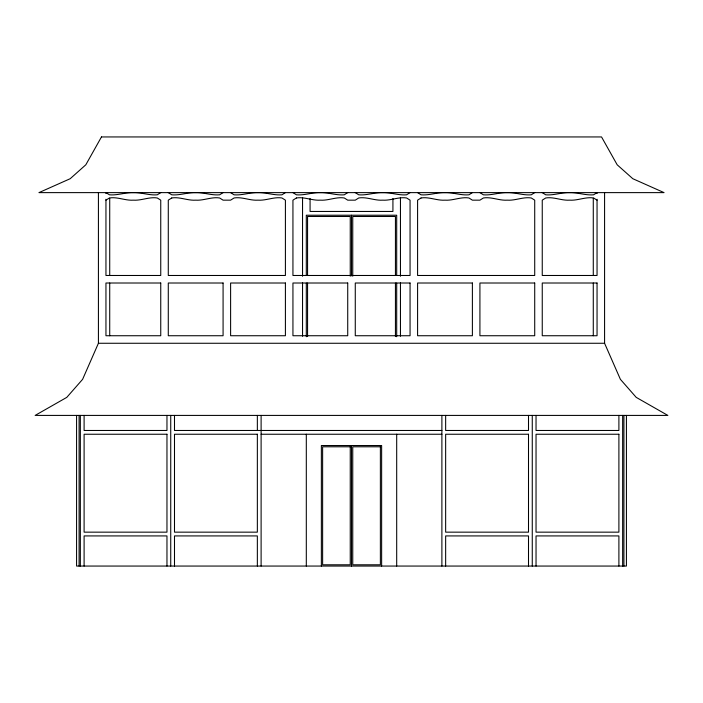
<?xml version="1.0" encoding="UTF-8"?>
<svg xmlns="http://www.w3.org/2000/svg" width="703" height="703" viewBox="0 0 703 703"><rect width="100%" height="100%" fill="white"/><g stroke="black" fill="none" stroke-linecap="round" stroke-linejoin="round"><path stroke-width="1.05" d="M98.42 192.622L98.42 343.266L82.603 379.339L66.785 397.371L35.15 415.411L667.85 415.411L636.215 397.371L620.398 379.339L604.58 343.266L604.58 192.622M105.951 200.162L109.413 197.974C117.559 196.682 125.178 200.724 133.35 200.162C141.523 200.724 149.141 196.682 157.287 197.974L160.75 200.162L160.75 275.479L105.951 275.479L105.951 199.265M160.75 192.622L157.287 194.81C149.159 195.522 141.461 192.367 133.35 192.622C125.239 192.367 117.542 195.522 109.413 194.81L105.951 192.622L105.951 193.518M223.079 192.622L219.617 194.81C211.489 195.522 203.791 192.367 195.68 192.622C187.569 192.367 179.863 195.522 171.734 194.81L168.281 192.622M285.409 192.622L281.947 194.81C273.819 195.522 266.121 192.367 258.01 192.622C249.899 192.367 242.192 195.522 234.064 194.81L230.61 192.622M347.73 192.622L344.277 194.81C336.148 195.522 328.45 192.367 320.34 192.622C312.229 192.367 304.522 195.522 296.394 194.81L292.94 192.622M410.06 192.622L406.606 194.81C398.478 195.522 390.771 192.367 382.66 192.622C374.55 192.367 366.852 195.522 358.723 194.81L355.27 192.622M472.39 192.622L468.936 194.81C460.808 195.522 453.101 192.367 444.99 192.622C436.879 192.367 429.181 195.522 421.053 194.81L417.591 192.622M534.719 192.622L531.266 194.81C523.137 195.522 515.431 192.367 507.32 192.622C499.209 192.367 491.511 195.522 483.383 194.81L479.921 192.622M98.42 343.266L604.58 343.266M441.888 430.473L174.493 430.473L174.493 415.411M261.112 434.243L441.888 434.243M597.049 200.162L593.587 197.974C585.441 196.682 577.822 200.724 569.65 200.162C561.477 200.724 553.859 196.682 545.713 197.974L542.25 200.162L542.25 275.479L597.049 275.479L597.049 199.265M542.25 192.622L545.713 194.81C553.841 195.522 561.539 192.367 569.65 192.622C577.761 192.367 585.458 195.522 593.587 194.81L597.049 192.622L597.049 193.518M626.426 415.411L626.426 566.056L76.574 566.056L76.574 415.411M623.913 415.411L623.913 566.056M622.656 415.411L622.656 566.056M618.895 415.411L618.895 430.473L536.038 430.473L536.038 415.411M618.895 566.056L618.895 535.923L536.038 535.923L536.038 566.056M593.279 198.272L593.279 275.479M593.279 283.01L593.279 335.735M532.268 415.411L532.268 566.056M528.507 415.411L528.507 430.473L445.649 430.473L445.649 415.411M528.507 566.056L528.507 535.923L445.649 535.923L445.649 566.056M441.888 415.411L441.888 566.056M400.455 197.438L400.455 276.27M400.455 282.817L400.455 336.236M396.694 275.418L396.694 215.223L306.306 215.223L306.306 275.418M396.694 283.072L396.694 336.702M396.694 434.243L396.694 566.056M395.438 275.427L395.438 216.48L352.757 216.48L352.757 276.209M395.438 283.063L395.438 336.552M392.924 198.545L392.924 211.454L310.076 211.454L310.076 198.545M381.632 566.056L381.632 445.535L321.368 445.535L321.368 566.056M351.5 215.223L351.5 275.866M351.5 445.535L351.5 566.056M350.243 276.209L350.243 216.48L307.562 216.48L307.562 275.427M307.562 283.063L307.562 336.552M306.306 283.072L306.306 336.702M306.306 434.243L306.306 566.056M302.545 197.438L302.545 276.27M302.545 282.817L302.545 336.236M261.112 415.411L261.112 566.056M257.351 415.411L257.351 430.473M257.351 566.056L257.351 535.923L174.493 535.923L174.493 566.056M170.732 415.411L170.732 566.056M166.963 415.411L166.963 430.473L84.105 430.473L84.105 415.411M166.963 566.056L166.963 535.923L84.105 535.923L84.105 566.056M109.721 198.272L109.721 275.479M109.721 283.01L109.721 335.735M80.344 415.411L80.344 566.056M79.088 415.411L79.088 566.056M101.46 136.944L85.828 164.783L70.203 178.703L38.946 192.622L664.054 192.622L632.797 178.703L617.172 164.783L601.54 136.944L101.46 136.944M171.734 197.974L168.281 200.162L168.281 275.479L285.409 275.479L285.409 200.162L281.947 197.974C273.801 196.682 266.173 200.724 258.01 200.162C249.837 200.724 242.219 196.682 234.064 197.974L230.61 200.162L223.079 200.162L219.617 197.974C211.471 196.682 203.852 200.724 195.68 200.162C187.508 200.724 179.889 196.682 171.734 197.974M296.394 197.974L292.94 200.162L292.94 275.479L410.06 275.479L410.06 200.162L406.606 197.974C398.452 196.682 390.833 200.724 382.66 200.162C374.497 200.724 366.869 196.682 358.723 197.974L355.27 200.162L347.73 200.162L344.277 197.974C336.131 196.682 328.503 200.724 320.34 200.162C312.167 200.724 304.548 196.682 296.394 197.974M421.053 197.974L417.591 200.162L417.591 275.479L534.719 275.479L534.719 200.162L531.266 197.974C523.111 196.682 515.492 200.724 507.32 200.162C499.148 200.724 491.529 196.682 483.383 197.974L479.921 200.162L472.39 200.162L468.936 197.974C460.781 196.682 453.163 200.724 444.99 200.162C436.827 200.724 429.199 196.682 421.053 197.974M160.75 283.01L105.951 283.01L105.951 335.735L160.75 335.735L160.75 283.01M223.079 283.01L168.281 283.01L168.281 335.735L223.079 335.735L223.079 283.01M285.409 283.01L230.61 283.01L230.61 335.735L285.409 335.735L285.409 283.01M347.73 283.01L292.94 283.01L292.94 335.735L347.73 335.735L347.73 283.01M410.06 283.01L355.27 283.01L355.27 335.735L410.06 335.735L410.06 283.01M472.39 283.01L417.591 283.01L417.591 335.735L472.39 335.735L472.39 283.01M534.719 283.01L479.921 283.01L479.921 335.735L534.719 335.735L534.719 283.01M597.049 283.01L542.25 283.01L542.25 335.735L597.049 335.735L597.049 283.01M166.963 434.243L84.105 434.243L84.105 532.153L166.963 532.153L166.963 434.243M257.351 434.243L174.493 434.243L174.493 532.153L257.351 532.153L257.351 434.243M528.507 434.243L445.649 434.243L445.649 532.153L528.507 532.153L528.507 434.243M618.895 434.243L536.038 434.243L536.038 532.153L618.895 532.153L618.895 434.243M350.243 446.792L322.624 446.792L322.624 564.799L350.243 564.799L350.243 446.792M380.376 446.792L352.757 446.792L352.757 564.799L380.376 564.799L380.376 446.792"/></g></svg>
